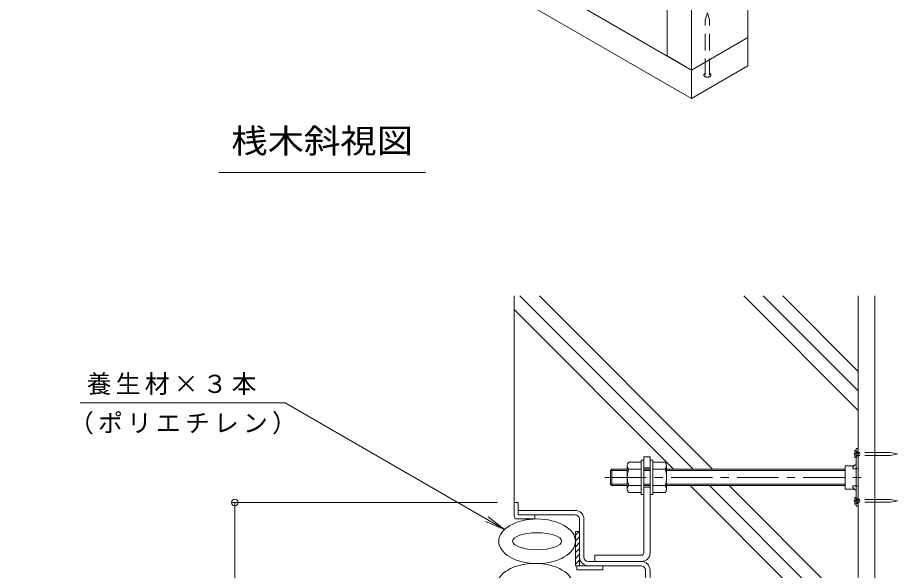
# Model space of a CAD drawing. Units: millimetres at full size, sheet at 1:6, with parts at other scales. Extents: x -2183 to 2239, y -1648 to 1656.
# Drawn here: x 1419 to 2058, y 480 to 881 of the extents above; entities that cross this region are included whole.
import ezdxf
from ezdxf.enums import TextEntityAlignment as Align

# ---------------------------------------------------------------- set-up
doc = ezdxf.new("R2010")
doc.units = ezdxf.units.MM
doc.header["$LTSCALE"] = 6
doc.header["$PDMODE"] = 32
doc.header["$PDSIZE"] = 4.8
for name, pattern in [('CHAIN1', [8, 5, -1, 1, -1]), ('DASHED1', [1.8, 1.2, -0.6]), ('DASHED2', [3, 2, -1])]:
    doc.linetypes.add(name, pattern=pattern)
for name, color, linetype, lineweight in [('1-0_1-0ﾚｲﾔ', 4, 'Continuous', 9), ('1-1_1-1ﾚｲﾔ', 2, 'Continuous', 9), ('1-3_1-3ﾚｲﾔ', 4, 'Continuous', 9), ('1-5_1-5ﾚｲﾔ', 7, 'Continuous', 9), ('1-6_1-6ﾚｲﾔ', 6, 'Continuous', 9), ('1-8', 3, 'Continuous', 9), ('1-A', 3, 'Continuous', 9), ('1-D', 5, 'Continuous', 5), ('1-E', 3, 'Continuous', 9), ('1-F', 7, 'Continuous', 9), ('9-2', 4, 'Continuous', 9), ('9-5', 7, 'Continuous', 9), ('9-B', 3, 'Continuous', 9), ('9-D', 2, 'Continuous', 9)]:
    doc.layers.add(name, color=color, linetype=linetype, lineweight=lineweight)
doc.styles.add('ＭＳ ゴシック', font='')
doc.styles.get('ＭＳ ゴシック').set_extended_font_data('MS Gothic')

msp = doc.modelspace()

# ---------------------------------------------------------------- linework, layer by layer
at = {"layer": '1-0_1-0ﾚｲﾔ', "linetype": 'CHAIN1'}
for p, q in [((2030.775, 564.489), (2026.205, 564.489)), ((2030.775, 530.489), (2026.205, 530.489))]:
    msp.add_line(p, q, dxfattribs=at)
at = {"layer": '1-0_1-0ﾚｲﾔ'}
for p, q in [((2027.937, 568.489), (2029.537, 568.489)), ((2029.537, 566.489), (2027.937, 566.489)), ((2029.537, 562.489), (2027.937, 562.489)), ((2029.537, 568.489), (2029.537, 526.489)), ((2027.937, 553.989), (2029.537, 553.989)), ((2027.937, 540.989), (2029.537, 540.989)), ((2029.537, 532.489), (2027.937, 532.489)), ((2029.537, 528.489), (2027.937, 528.489))]:
    msp.add_line(p, q, dxfattribs=at)
msp.add_lwpolyline([(2027.937, 568.489), (2027.937, 526.489), (2029.537, 526.489)], dxfattribs=at)
at = {"layer": '1-1_1-1ﾚｲﾔ'}
for p, q in [((2029.537, 679.29), (2029.537, -836.71)), ((2041.537, 679.29), (2041.537, 380.989)), ((1823.837, 523.489), (1782.537, 523.489)), ((1782.537, 520.289), (1782.537, 523.489)), ((1823.837, 520.289), (1782.537, 520.289)), ((1827.037, 517.089), (1827.037, 489.689)), ((1830.237, 489.689), (1830.237, 517.089)), ((1833.437, 486.489), (1871.838, 486.489)), ((1871.838, 483.289), (1833.437, 483.289)), ((1875.038, 480.089), (1875.038, 427.689)), ((1878.238, 459.789), (1878.238, 480.089))]:
    msp.add_line(p, q, dxfattribs=at)
for centre, radius, start, end in [((1823.837, 517.089), 6.4, 0, 90), ((1823.837, 517.089), 3.2, 0, 90), ((1833.437, 489.689), 6.4, 180, 270), ((1833.437, 489.689), 3.2, 180, 270), ((1871.838, 480.089), 6.4, 0, 90), ((1871.838, 480.089), 3.2, 0, 90)]:
    msp.add_arc(centre, radius, start, end, dxfattribs=at)
at = {"layer": '1-3_1-3ﾚｲﾔ'}
for p, q in [((1779.537, 529.289), (1782.537, 529.289)), ((1779.537, 519.289), (1779.537, 529.289)), ((1782.537, 529.289), (1782.537, 520.289)), ((1782.537, 520.289), (1794.537, 520.289)), ((1794.537, 520.289), (1794.537, 517.289)), ((1781.537, 517.289), (1794.537, 517.289))]:
    msp.add_line(p, q, dxfattribs=at)
msp.add_arc((1781.537, 519.289), 2, 180, 270, dxfattribs=at)
at = {"layer": '1-5_1-5ﾚｲﾔ'}
for p, q in [((1464.231, 601.715), (1613.283, 601.715)), ((1772.633, 509.714), (1760.733, 518.846))]:
    msp.add_line(p, q, dxfattribs=at)
msp.add_lwpolyline([(1613.283, 601.715), (1772.633, 509.714), (1758.775, 515.455)], dxfattribs=at)
at = {"layer": '1-6_1-6ﾚｲﾔ'}
for p, q in [((1779.537, 529.29), (1779.537, 679.29)), ((1909.558, 553.489), (1783.757, 679.29)), ((1923.7, 553.489), (1797.899, 679.29)), ((2029.537, 596.144), (1946.392, 679.29)), ((2029.537, 610.286), (1960.534, 679.29)), ((2029.537, 624.428), (1974.676, 679.29)), ((1895.416, 553.489), (1779.537, 669.367)), ((2028.615, 420.289), (1907.416, 541.489)), ((2029.537, 433.51), (1921.558, 541.489)), ((2029.537, 447.652), (1935.7, 541.489)), ((1826.686, 508.289), (1824.037, 505.64)), ((1827.037, 508.289), (1827.037, 483.289)), ((1827.037, 504.398), (1824.037, 501.398)), ((1827.037, 500.155), (1824.037, 497.155)), ((1827.037, 495.913), (1824.037, 492.913)), ((1827.037, 491.67), (1824.037, 488.67)), ((1827.037, 487.428), (1824.037, 484.428)), ((1824.037, 483.289), (1844.037, 483.289)), ((1825.037, 480.289), (1825.037, 483.289)), ((1825.037, 480.289), (1844.037, 480.289)), ((1844.037, 480.289), (1844.037, 483.289))]:
    msp.add_line(p, q, dxfattribs=at)
msp.add_lwpolyline([(1827.037, 508.289), (1824.037, 508.289), (1824.037, 483.289)], dxfattribs=at)
for centre, major_axis, ratio in [((1796.207, 501.123), (27.83, 0), 0.580908), ((1796.207, 501.123), (17.83, 0), 0.345859), ((1794.708, 468.789), (27.83, 0), 0.580908)]:
    msp.add_ellipse(centre, major_axis=major_axis, ratio=ratio, dxfattribs=at)
at = {"layer": '1-8'}
for p, q in [((2026.937, 566.989), (2027.937, 566.989)), ((2026.937, 561.989), (2026.937, 566.989)), ((2052.937, 565.489), (2041.537, 565.489)), ((2052.937, 563.489), (2041.537, 563.489)), ((2052.937, 565.489), (2057.937, 564.489)), ((2052.937, 563.489), (2057.937, 564.489)), ((2026.937, 561.989), (2027.937, 561.989)), ((2026.937, 532.989), (2026.937, 527.989)), ((2026.937, 532.989), (2027.937, 532.989)), ((2052.937, 531.489), (2041.537, 531.489)), ((2052.937, 531.489), (2057.937, 530.489)), ((2052.937, 529.489), (2057.937, 530.489)), ((2026.937, 527.989), (2027.937, 527.989)), ((2052.937, 529.489), (2041.537, 529.489))]:
    msp.add_line(p, q, dxfattribs=at)
at = {"layer": '1-8', "linetype": 'DASHED1'}
for p, q in [((2041.537, 565.489), (2027.937, 565.489)), ((2041.537, 563.489), (2027.937, 563.489)), ((2041.537, 531.489), (2027.937, 531.489)), ((2041.537, 529.489), (2027.937, 529.489))]:
    msp.add_line(p, q, dxfattribs=at)
at = {"layer": '1-A', "color": 2}
for p, q in [((2025.672, 554.939), (2026.937, 556.489)), ((2026.937, 556.489), (2027.937, 556.489)), ((2019.937, 555.989), (2026.529, 555.989)), ((2019.937, 555.989), (2019.937, 538.989)), ((2019.937, 538.989), (2026.529, 538.989)), ((2025.672, 540.039), (2026.937, 538.489)), ((2026.937, 538.489), (2027.937, 538.489))]:
    msp.add_line(p, q, dxfattribs=at)
for points in [[(2025.672, 554.939), (2025.672, 553.594), (2027.937, 553.594)], [(2025.672, 540.039), (2025.672, 541.383), (2027.937, 541.383)]]:
    msp.add_lwpolyline(points, dxfattribs=at)
at = {"layer": '1-D'}
for p, q in [((1871.738, 558.489), (1862.739, 558.489)), ((1871.738, 559.989), (1873.738, 559.989)), ((1871.738, 534.989), (1871.738, 559.989)), ((1873.738, 534.989), (1873.738, 559.989)), ((1878.238, 559.989), (1880.238, 559.989)), ((1878.238, 534.989), (1878.238, 559.989)), ((1880.238, 534.989), (1880.238, 559.989)), ((1880.238, 558.489), (1889.238, 558.489)), ((1849.537, 542.489), (1849.537, 552.489)), ((1849.537, 552.489), (1861.738, 552.489)), ((1850.538, 553.489), (1861.738, 553.489)), ((1861.738, 538.986), (1861.738, 555.992)), ((1871.738, 553.489), (1862.739, 553.489)), ((1873.738, 553.489), (1878.238, 553.489)), ((1873.738, 552.489), (1878.238, 552.489)), ((1880.238, 553.489), (1889.238, 553.489)), ((1890.238, 538.986), (1890.238, 555.992)), ((1890.238, 553.489), (2019.937, 553.489)), ((1890.238, 552.489), (2019.937, 552.489)), ((1849.537, 542.489), (1850.538, 541.489)), ((1849.537, 542.489), (1861.738, 542.489)), ((1850.538, 541.489), (1861.738, 541.489)), ((1871.738, 541.489), (1862.739, 541.489)), ((1873.738, 542.489), (1878.238, 542.489)), ((1873.738, 541.489), (1878.238, 541.489)), ((1880.238, 541.489), (1889.238, 541.489)), ((1890.238, 542.489), (2019.937, 542.489)), ((1890.238, 541.489), (2019.937, 541.489)), ((1871.738, 536.489), (1862.739, 536.489)), ((1871.738, 534.989), (1873.738, 534.989)), ((1878.238, 534.989), (1880.238, 534.989)), ((1880.238, 536.489), (1889.238, 536.489))]:
    msp.add_line(p, q, dxfattribs=at)
at = {"layer": '1-D', "linetype": 'CHAIN1'}
msp.add_line((1845.538, 547.489), (2033.101, 547.489), dxfattribs=at)
at = {"layer": '1-D'}
msp.add_lwpolyline([(1850.538, 541.489), (1850.538, 553.489), (1849.537, 552.489)], dxfattribs=at)
for centre, radius, start, end in [((1865.363, 555.989), 3.625, 136.39719, 223.60283), ((1886.613, 555.989), 3.625, 316.39719, 43.60283), ((1880.238, 547.489), 18.5, 161.07536, 198.92465), ((1871.738, 547.489), 18.5, 341.07536, 18.92465), ((1865.363, 538.989), 3.625, 136.39719, 223.60283), ((1886.613, 538.989), 3.625, 316.39719, 43.60283)]:
    msp.add_arc(centre, radius, start, end, dxfattribs=at)
at = {"layer": '1-E'}
for p, q in [((1873.738, 562.489), (1878.238, 562.489)), ((1873.738, 492.489), (1873.738, 562.489)), ((1878.238, 562.489), (1878.238, 492.489)), ((1878.238, 554.489), (1873.738, 554.489)), ((1878.238, 540.489), (1873.738, 540.489)), ((1872.238, 490.989), (1838.237, 490.989)), ((1838.237, 486.489), (1838.237, 490.989)), ((1838.237, 486.489), (1871.838, 486.489))]:
    msp.add_line(p, q, dxfattribs=at)
for radius, start in [(6, 266.17647), (1.5, 270.00027)]:
    msp.add_arc((1872.238, 492.489), radius, start, 0, dxfattribs=at)
at = {"layer": '1-F'}
for p, q in [((1574.772, 529.29), (1767.538, 529.29)), ((1576.572, -686.71), (1576.572, 529.29))]:
    msp.add_line(p, q, dxfattribs=at)
msp.add_point((1576.572, 529.29), dxfattribs=at)
at = {"layer": '9-2', "linetype": 'DASHED2'}
for p, q in [((1918.371, 879.859), (1919.914, 884.847)), ((1919.914, 884.847), (1921.457, 879.859)), ((1918.371, 839.59), (1918.371, 879.859)), ((1921.457, 839.59), (1921.457, 879.859))]:
    msp.add_line(p, q, dxfattribs=at)
msp.add_ellipse((1919.914, 839.59), major_axis=(-2.571, 0), ratio=0.6, start_param=5.3558901, end_param=10.3520732, dxfattribs=at)
at = {"layer": '9-5'}
msp.add_line((1565.042, 768.802), (1715.042, 768.802), dxfattribs=at)
at = {"layer": '9-B'}
for p, q in [((1418.857, 1125.876), (1908.408, 843.233)), ((1641.549, 976.733), (1908.408, 822.662)), ((1908.408, 843.233), (1949.235, 866.804)), ((1908.408, 822.662), (1908.408, 843.233))]:
    msp.add_line(p, q, dxfattribs=at)
msp.add_lwpolyline([(1908.408, 822.662), (1949.235, 846.233), (1949.235, 866.804)], dxfattribs=at)
at = {"layer": '9-D'}
for p, q in [((1949.235, 1093.09), (1949.235, 866.804)), ((1890.593, 1090.09), (1890.593, 853.519)), ((1908.408, 843.233), (1890.593, 853.519))]:
    msp.add_line(p, q, dxfattribs=at)
msp.add_lwpolyline([(1908.408, 1079.804), (1908.408, 843.233), (1949.235, 866.804)], dxfattribs=at)

# ---------------------------------------------------------------- texts
at = {"layer": '1-5_1-5ﾚｲﾔ', "char_height": 13.2, "attachment_point": 7, "style": 'ＭＳ ゴシック'}
for s, insert in [('\\T1.17;養生材×３本', (1469.074, 607.337)), ('\\T1.17;（ポリエチレン）', (1456.195, 578.648))]:
    msp.add_mtext(s, dxfattribs=dict(at, insert=insert))
at = {"layer": '9-5', "color": 2, "style": 'ＭＳ ゴシック', "width": 1.1}
msp.add_text('桟木斜視図', height=17.6, dxfattribs=at).set_placement((1574.042, 777.802), align=Align.BOTTOM_LEFT)

doc.saveas('drawing.dxf')
